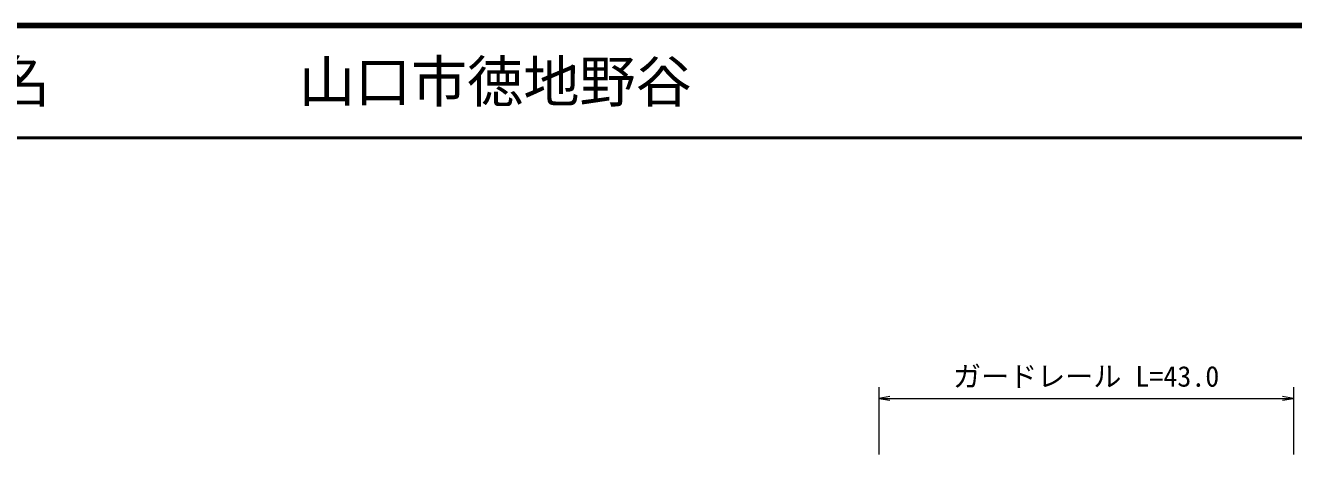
# Model space of a CAD drawing. Units: millimetres, scale not verified. Extents: x 40000 to 680000, y 20000 to 380000.
# Drawn here: x 380657 to 493659, y 341785 to 380000 of the extents above; entities that cross this region are included whole.
import ezdxf
from ezdxf.enums import TextEntityAlignment as Align

# ---------------------------------------------------------------- set-up
doc = ezdxf.new("R2010")
doc.units = ezdxf.units.MM
doc.header["$LTSCALE"] = 1000
for name, color, linetype, lineweight in [('M-STR-HTXT', 7, 'Continuous', 13), ('M-TTL', 2, 'Continuous', 140), ('M-TTL-LINE', 7, 'Continuous', 50)]:
    doc.layers.add(name, color=color, linetype=linetype, lineweight=lineweight)
doc.layers.add('M-TTL-TXT', color=7, linetype='Continuous')
doc.styles.add('ＭＳ ゴシック', font='')
doc.styles.get('ＭＳ ゴシック').set_extended_font_data('MS Gothic')

# ---------------------------------------------------------------- blocks, each defined once
blk = doc.blocks.new('open_arrow')
at = {"color": 0, "linetype": 'Continuous', "lineweight": -2}
blk.add_lwpolyline([(7.5, 1.25), (0, 0), (7.5, -1.25)], dxfattribs=at)

msp = doc.modelspace()

# ---------------------------------------------------------------- linework, layer by layer
at = {"layer": 'M-STR-HTXT'}
for p, q in [((456696, 347785), (456696, 341785)), ((493650, 347785), (493650, 341785)), ((456696, 346785), (493650, 346785))]:
    msp.add_line(p, q, dxfattribs=at)
at = {"layer": 'M-TTL'}
msp.add_line((680000, 380000), (40000, 380000), dxfattribs=at)
at = {"layer": 'M-TTL-LINE'}
msp.add_line((40000, 370000), (680000, 370000), dxfattribs=at)

# ---------------------------------------------------------------- block references
at = {"layer": 'M-STR-HTXT', "xscale": 133, "yscale": 133}
msp.add_blockref('open_arrow', (456696, 346785), dxfattribs=at)
at = {"layer": 'M-STR-HTXT', "xscale": 133, "yscale": 133, "rotation": 180}
msp.add_blockref('open_arrow', (493650, 346785), dxfattribs=at)

# ---------------------------------------------------------------- texts
at = {"layer": 'M-STR-HTXT', "style": 'ＭＳ ゴシック'}
msp.add_text('ガードレール L=43.0', height=1833, dxfattribs=at).set_placement((475173, 347285), align=Align.BOTTOM_CENTER)
at = {"layer": 'M-TTL-TXT', "style": 'ＭＳ ゴシック'}
for s, p in [('地 名', (370380, 375000)), ('山口市徳地野谷', (405024, 375000))]:
    msp.add_text(s, height=3666, dxfattribs=at).set_placement(p, align=Align.MIDDLE_LEFT)

doc.saveas('drawing.dxf')
